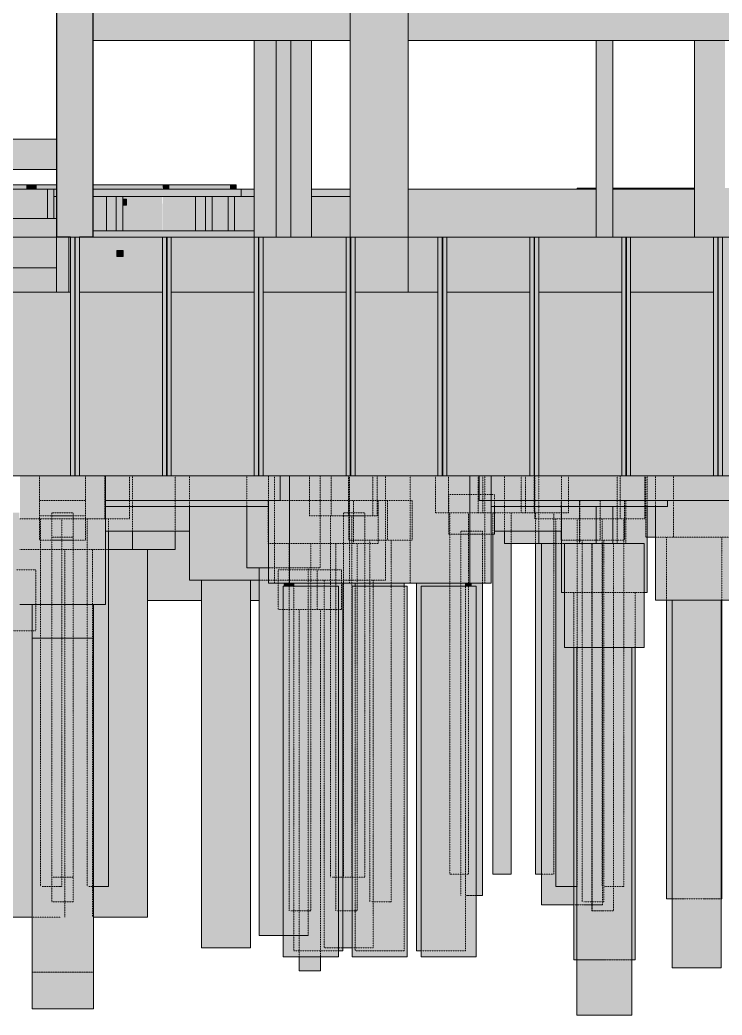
# Model space of a CAD drawing. Header units: centimetres. Extents: x -28 to 30806, y -3196 to 88064.
# Drawn here: x 24652 to 25798, y 78240 to 79864 of the extents above; entities that cross this region are included whole.
import ezdxf

# ---------------------------------------------------------------- set-up
doc = ezdxf.new("R2010")
doc.units = ezdxf.units.CM
doc.linetypes.add('Centro', pattern=[3.175, 0.635, -0.47625, 1.5875, -0.47625])
doc.linetypes.add('Traço', pattern=[0.635, 0.3175, -0.3175])
for name, color, linetype, lineweight in [('A-FLOR', 7, 'Continuous', 25), ('A-FLOR-LEVL', 7, 'Continuous', 9), ('A-GENM', 7, 'Continuous', 25), ('S-BEAM', 7, 'Continuous', 25), ('S-COLS', 7, 'Continuous', 25), ('S-FNDN', 7, 'Continuous', 25), ('S-FNDN-HDLN', 7, 'Traço', 9)]:
    doc.layers.add(name, color=color, linetype=linetype, lineweight=lineweight)

# ---------------------------------------------------------------- blocks, each defined once
blk = doc.blocks.new('Estaca W Gerdau - W250X32_7-3763720-CT H 002 - CRT ESQ')
at = {"layer": 'S-FNDN', "linetype": 'Traço', "lineweight": 9, "true_color": 0xa4b9db}
blk.add_hatch(color=9, dxfattribs=at).paths.add_polyline_path([(-1880.1, 79120), (-1871.6, 79120), (-1871.6, 79510), (-1886.2, 79510), (-1886.2, 79120)], flags=0)
at = {"layer": 'S-FNDN', "lineweight": 9}
for p, q in [((-1886.2, 79510), (-1886.2, 79120)), ((-1871.6, 79510), (-1886.2, 79510)), ((-1879.3, 79120), (-1879.3, 79510)), ((-1878.5, 79510), (-1878.5, 79120)), ((-1871.6, 79510), (-1871.6, 79120)), ((-1871.6, 79120), (-1886.2, 79120))]:
    blk.add_line(p, q, dxfattribs=at)
blk = doc.blocks.new('PED_FURO_RETANGULAR_R04_2020 - 10x10x32-3497891-CT H 002 - CRT ESQ')
at = {"layer": 'A-GENM', "lineweight": 9}
for p, q in [((-1660.4, 79478), (-1650.4, 79488)), ((-1650.4, 79478), (-1660.4, 79488))]:
    blk.add_line(p, q, dxfattribs=at)
blk = doc.blocks.new('PED_BLRET-1EST_R01_2019 - 75x75x65-V12-CT H 002 - CRT ESQ')
at = {"layer": 'S-FNDN-HDLN'}
for p, q in [((-1766.9, 79020), (-1731.9, 79020)), ((-1731.9, 79015), (-1766.9, 79015))]:
    blk.add_line(p, q, dxfattribs=at)
blk = doc.blocks.new('PED_BLRET-1EST_R01_2019 - 75x75x65-V10-CT H 002 - CRT ESQ')
at = {"layer": 'S-FNDN-HDLN'}
for p, q in [((1305.6, 79340), (1340.6, 79340)), ((1305.6, 79335), (1305.6, 79340)), ((1340.6, 79340), (1340.6, 79335)), ((1340.6, 79335), (1305.6, 79335))]:
    blk.add_line(p, q, dxfattribs=at)
blk = doc.blocks.new('PED_BLRET-1EST_R01_2019 - 75x75x65-V15-CT H 002 - CRT ESQ')
at = {"layer": 'S-FNDN-HDLN'}
for p, q in [((-1063.7, 79030), (-1098.7, 79030)), ((-1098.7, 79030), (-1098.7, 79025)), ((-1063.7, 79025), (-1063.7, 79030)), ((-1098.7, 79025), (-1063.7, 79025))]:
    blk.add_line(p, q, dxfattribs=at)

msp = doc.modelspace()

# ---------------------------------------------------------------- hatches: boundary and pattern name
at = {"layer": 'A-FLOR', "true_color": 0xc0c0c0}
h = msp.add_hatch(color=9, dxfattribs=at)
h.paths.add_polyline_path([(24811.95, 79576), (25013.18, 79576.11), (25013.18, 79588), (24770.81, 79587.98), (24770.81, 79576), (24808.12, 79576)], flags=0)
h.paths.add_polyline_path([(24711.81, 79576), (24711.81, 79588), (24707, 79587.67), (24707, 79576), (24708.55, 79576)], flags=0)
h = msp.add_hatch(color=9, dxfattribs=at)
h.paths.add_polyline_path([(25165.39, 79576), (25191.06, 79576), (25191.06, 79588), (25128.06, 79588), (25128.06, 79576)], flags=0)
h.paths.add_polyline_path([(25013.21, 79576), (25034.56, 79576), (25034.56, 79588), (25013.21, 79588), (25013.21, 79576.11)], flags=0)
at = {"layer": 'S-BEAM', "true_color": 0xc0c0c0}
for points in [[(25018.73, 79831), (25191.06, 79831), (25191.06, 79916), (24770.81, 79916), (24770.81, 79831), (24811.95, 79831)], [(25639.09, 79831), (25909.08, 79831), (25909.08, 79916), (25286.06, 79916), (25286.06, 79831), (25432.3, 79831)], [(24711.81, 79831), (24711.81, 79831.02), (24711.81, 79840.87)], [(24501.77, 79620), (24711.81, 79620.24), (24711.81, 79670), (24115.86, 79670), (24115.86, 79620), (24450.07, 79620)], [(24624.4, 79588), (24662.3, 79588), (24662.3, 79595), (24597.5, 79595), (24597.5, 79588), (24605.16, 79588)], [(24662.3, 79588), (24678.39, 79588), (24678.39, 79595), (24662.3, 79595), (24662.3, 79591.67)], [(24707, 79540), (24707, 79588), (24696.87, 79588), (24697.04, 79540), (24701.76, 79540)], [(24890.04, 79588), (24895.07, 79588), (24895.07, 79595), (24884.95, 79595), (24885.37, 79588), (24889.49, 79588)], [(24994.91, 79588), (24994.91, 79595), (24895.07, 79595), (24895.07, 79588), (24992.38, 79588)], [(24994.91, 79588), (25005.03, 79588), (25005.03, 79595), (24994.91, 79595), (24994.91, 79592.3)], [(24825.91, 79562), (24825.91, 79572), (24820.59, 79572), (24820.59, 79562)], [(24996.57, 79520), (25002.13, 79520), (25002.13, 79576), (24991.89, 79576), (24991.89, 79520), (24995.4, 79520)], [(25018.07, 79520), (25034.56, 79520), (25034.56, 79576), (25002.13, 79576), (25002.13, 79520)], [(25128.06, 79510), (25191.06, 79510), (25191.06, 79576), (25128.06, 79576), (25128.06, 79512.82)], [(25034.51, 79510), (25034.56, 79510), (25034.51, 79520), (24770.81, 79519.7), (24770.81, 79510), (25018.73, 79510)], [(24820.31, 79478), (24820.31, 79488), (24810.31, 79487.86), (24810.31, 79478), (24811.95, 79478)], [(25057.53, 79070), (25057.53, 79080), (24791.81, 79080), (24791.81, 79070), (25041.64, 79070)], [(25704.53, 79070), (25709.41, 79070), (25709.41, 79080), (25421.09, 79080), (25421.09, 79070), (25689.61, 79070)], [(24928.56, 79030), (24928.56, 79070), (24791.81, 79070), (24791.81, 79030), (24820.31, 79030)], [(25509.85, 79030), (25536.31, 79030), (25536.31, 79070), (25426.98, 79070), (25426.98, 79030), (25484, 79030)]]:
    msp.add_hatch(color=9, dxfattribs=at).paths.add_polyline_path(points, flags=0)
h = msp.add_hatch(color=9, dxfattribs=at)
h.paths.add_polyline_path([(23362.94, 79442), (23992.07, 79442), (23992.07, 79450), (23977.07, 79450), (23976.86, 79588), (23362.94, 79588)], flags=0)
h.paths.add_polyline_path([(24172.44, 79442), (24243.19, 79442), (24243.19, 79450), (24172.44, 79450), (24172.44, 79443.74)], flags=0)
h.paths.add_polyline_path([(24384.87, 79442), (24454.9, 79442), (24454.9, 79450), (24384.87, 79450), (24384.87, 79443.74)], flags=0)
h.paths.add_polyline_path([(24030.76, 79442), (24030.76, 79450), (24029.11, 79450), (24029.11, 79442)], flags=0)
h.paths.add_polyline_path([(24657.28, 79540), (24696.87, 79540), (24696.87, 79588), (24587.7, 79588), (24587.7, 79540), (24656.86, 79540)], flags=0)
h = msp.add_hatch(color=9, dxfattribs=at)
h.paths.add_polyline_path([(24770.81, 79520), (24793.09, 79520), (24793.09, 79576), (24770.81, 79576), (24770.81, 79531.99)], flags=0)
h.paths.add_polyline_path([(24819.83, 79520), (24884.95, 79520), (24884.6, 79576), (24819.83, 79576), (24819.83, 79531.99)], flags=0)
h.paths.add_polyline_path([(24711.45, 79540), (24711.81, 79540), (24711.81, 79576), (24707, 79575.73), (24707, 79540), (24708.55, 79540)], flags=0)
h.paths.add_polyline_path([(24825.91, 79562), (24820.59, 79562), (24820.91, 79572), (24825.91, 79572)], flags=0)
h.paths.add_polyline_path([(24849.38, 79588), (24884.95, 79588), (24884.95, 79595), (24770.81, 79595), (24770.81, 79588), (24811.95, 79588)], flags=0)
h.paths.add_polyline_path([(24708.55, 79588), (24711.81, 79588), (24711.81, 79595), (24678.39, 79595), (24678.39, 79588), (24707, 79588)], flags=0)
h = msp.add_hatch(color=9, dxfattribs=at)
h.paths.add_polyline_path([(25286.06, 79510), (25592.81, 79510), (25592.81, 79588), (25286.06, 79588), (25286.06, 79519.79)], flags=0)
h.paths.add_polyline_path([(25901.92, 79510), (25901.92, 79588), (25803.31, 79588), (25803.31, 79510), (25897.57, 79510)], flags=0)
h.paths.add_polyline_path([(25753.31, 79510), (25753.31, 79588), (25619.81, 79588), (25619.81, 79510), (25742.48, 79510)], flags=0)
h = msp.add_hatch(color=9, dxfattribs=at)
h.paths.add_polyline_path([(25845.88, 79588), (25909.08, 79588), (25909.08, 79590), (25803.31, 79590), (25803.31, 79588), (25809.28, 79588)], flags=0)
h.paths.add_polyline_path([(25582.56, 79588), (25592.81, 79588), (25592.81, 79590), (25561.81, 79590), (25561.81, 79588), (25566.46, 79588)], flags=0)
h.paths.add_polyline_path([(25976, 79588), (25978.02, 79588), (25978.02, 79590), (25966.81, 79589.89), (25966.81, 79588)], flags=0)
h.paths.add_polyline_path([(25619.81, 79588), (25753.31, 79588.23), (25753.31, 79590), (25619.81, 79590), (25619.81, 79589.47)], flags=0)
h = msp.add_hatch(color=9, dxfattribs=at)
h.paths.add_polyline_path([(24885.37, 79520), (24938.77, 79520), (24938.77, 79576), (24885.37, 79576), (24885.37, 79531.99)], flags=0)
h.paths.add_polyline_path([(24967.04, 79520), (24991.89, 79520), (24991.89, 79576), (24965.51, 79576), (24965.51, 79520)], flags=0)
h = msp.add_hatch(color=9, dxfattribs=at)
h.paths.add_polyline_path([(24599.11, 79420), (24711.81, 79420), (24711.81, 79460), (24599.11, 79460), (24599.11, 79443.74)], flags=0)
h.paths.add_polyline_path([(24591.41, 79510), (24711.81, 79510), (24711.81, 79540), (24586.95, 79540), (24586.95, 79510), (24591.13, 79510)], flags=0)
h = msp.add_hatch(color=9, dxfattribs=at)
h.paths.add_polyline_path([(24551.81, 79460), (24584.51, 79460), (24584.51, 79510), (24551.81, 79510), (24551.81, 79487.86)], flags=0)
h.paths.add_polyline_path([(24642.6, 79460), (24711.81, 79460), (24711.81, 79510), (24599.11, 79510), (24599.11, 79460), (24605.16, 79460)], flags=0)
h = msp.add_hatch(color=9, dxfattribs=at)
h.paths.add_polyline_path([(24791.81, 79080), (25076.86, 79080), (25076.86, 79120), (24791.81, 79120), (24791.81, 79090.73)], flags=0)
h.paths.add_polyline_path([(24734.51, 79120), (24734.4, 79120), (24734.4, 79120)], flags=0)
h.paths.add_polyline_path([(25122.13, 79420), (25184.51, 79420), (25184.51, 79510), (25049.11, 79510), (25049.11, 79420), (25070.43, 79420)], flags=0)
h.paths.add_polyline_path([(24884.51, 79420), (24884.51, 79510), (24749.11, 79510), (24749.11, 79420), (24861.88, 79420)], flags=0)
h.paths.add_polyline_path([(24915.34, 79420), (25034.51, 79420), (25034.51, 79510), (24899.11, 79510), (24899.11, 79420)], flags=0)
h.paths.add_polyline_path([(24731.81, 79420), (24734.51, 79420), (24734.4, 79510), (24731.81, 79510), (24731.81, 79443.74)], flags=0)
h.paths.add_polyline_path([(24811.95, 79478), (24810.31, 79478), (24810.31, 79488), (24820.31, 79487.86), (24820.31, 79478)], flags=0)
h = msp.add_hatch(color=9, dxfattribs=at)
h.paths.add_polyline_path([(25689.61, 79080), (25885.34, 79080), (25885.34, 79120), (25401.76, 79120), (25401.76, 79080), (25639.09, 79080)], flags=0)
h.paths.add_polyline_path([(25334.51, 79120), (25334.51, 79120), (25328.91, 79120)], flags=0)
h.paths.add_polyline_path([(25432.3, 79420), (25484.51, 79420), (25484.51, 79510), (25349.11, 79510), (25349.11, 79420)], flags=0)
h.paths.add_polyline_path([(25499.11, 79420), (25634.51, 79420), (25634.51, 79510), (25499.11, 79510), (25499.11, 79443.74)], flags=0)
h.paths.add_polyline_path([(25334.51, 79420), (25334.51, 79510), (25286.06, 79510), (25286.06, 79420), (25328.91, 79420)], flags=0)
h.paths.add_polyline_path([(25859.12, 79420), (25859.12, 79510), (25799.11, 79510), (25799.11, 79420), (25845.88, 79420)], flags=0)
h.paths.add_polyline_path([(25784.51, 79420), (25784.51, 79510), (25649.11, 79510), (25649.11, 79420), (25753.57, 79420)], flags=0)
h = msp.add_hatch(color=9, dxfattribs=at)
h.paths.add_polyline_path([(24584.29, 79120), (24584.51, 79120), (24584.29, 79178.98)], flags=0)
h.paths.add_polyline_path([(24599.11, 79120), (24734.51, 79120), (24734.4, 79420), (24599.11, 79420), (24599.11, 79178.98)], flags=0)
h.paths.add_polyline_path([(25742.48, 79120), (25784.51, 79120), (25784.51, 79420), (25649.11, 79420), (25649.11, 79120)], flags=0)
h.paths.add_polyline_path([(25799.11, 79120), (25934.51, 79120), (25934.51, 79420), (25799.11, 79420), (25799.11, 79178.98)], flags=0)
h.paths.add_polyline_path([(25634.51, 79120), (25634.51, 79420), (25499.11, 79420), (25499.11, 79120), (25613.24, 79120)], flags=0)
h.paths.add_polyline_path([(26684.51, 79120), (26684.51, 79420), (26549.11, 79420), (26549.11, 79120), (26673.02, 79120)], flags=0)
h.paths.add_polyline_path([(24749.11, 79120), (24884.51, 79120), (24884.51, 79420), (24749.11, 79420), (24749.11, 79134.86)], flags=0)
h.paths.add_polyline_path([(25484.51, 79120), (25484.51, 79420), (25349.11, 79420), (25349.11, 79120), (25484, 79120)], flags=0)
h.paths.add_polyline_path([(24899.11, 79120), (25034.51, 79120), (25034.51, 79420), (24899.11, 79420), (24899.11, 79355.48)], flags=0)
h.paths.add_polyline_path([(26534.51, 79120), (26534.51, 79420), (26399.11, 79420), (26399.11, 79120), (26466.23, 79120)], flags=0)
h.paths.add_polyline_path([(26384.51, 79120), (26384.51, 79420), (26249.11, 79420), (26249.11, 79120), (26362.84, 79120)], flags=0)
h.paths.add_polyline_path([(25049.11, 79120), (25184.51, 79120), (25184.51, 79420), (25049.11, 79420), (25049.11, 79178.98)], flags=0)
h.paths.add_polyline_path([(25199.11, 79120), (25334.51, 79120), (25334.51, 79420), (25199.11, 79420), (25199.11, 79134.86)], flags=0)
h.paths.add_polyline_path([(25949.11, 79120), (26084.51, 79120), (26084.51, 79420), (25949.11, 79420), (25949.11, 79178.98)], flags=0)
h.paths.add_polyline_path([(26099.11, 79120), (26234.51, 79120), (26234.51, 79420), (26099.11, 79420), (26099.11, 79178.98)], flags=0)
h = msp.add_hatch(color=9, dxfattribs=at)
h.paths.add_polyline_path([(24928.56, 78917), (24948.56, 78917), (24948.56, 78950), (24928.56, 78950), (24928.56, 79030), (24905.09, 79030), (24905.09, 79000), (24860.27, 79000), (24860.27, 78917), (24920.25, 78917)], flags=0)
h.paths.add_polyline_path([(25042.31, 78917), (25042.31, 78950), (25028.56, 78950), (25028.56, 78917)], flags=0)
h.paths.add_polyline_path([(24635.4, 78967), (24635.4, 79000), (24590.58, 79000), (24590.58, 79060), (24583.17, 79060), (24583.17, 78967), (24608.4, 78967)], flags=0)
at = {"layer": 'S-COLS', "true_color": 0xc0c0c0}
for points in [[(24711.81, 79510), (24770.81, 79510), (24770.81, 79983), (24711.81, 79983), (24711.81, 79531.99)], [(25191.51, 79510), (25286.06, 79510), (25286.06, 79906), (25191.06, 79906), (25191.41, 79510)], [(25041.51, 79510), (25070.31, 79510), (25070.31, 79831), (25034.56, 79831), (25034.56, 79510), (25041.41, 79510)], [(25070.43, 79510), (25094.31, 79510), (25094.31, 79831), (25070.31, 79831), (25070.31, 79510)], [(25096.28, 79510), (25128.06, 79510), (25128.06, 79831), (25094.31, 79831), (25094.31, 79510)], [(25594.31, 79510), (25619.81, 79510), (25619.81, 79831), (25592.81, 79831), (25592.81, 79510)], [(25799.11, 79510), (25803.31, 79510), (25803.31, 79831), (25753.31, 79831), (25753.31, 79510), (25794.18, 79510)], [(24809.17, 79520), (24809.17, 79576), (24793.09, 79576), (24793.09, 79520)], [(24811.95, 79520), (24819.83, 79520), (24819.83, 79576), (24809.17, 79576), (24809.17, 79520), (24810.31, 79520)], [(24938.77, 79520), (24954.86, 79520), (24954.86, 79576), (24938.77, 79576), (24938.77, 79531.99)], [(24965.51, 79520), (24965.51, 79576), (24954.86, 79576), (24954.86, 79520)], [(25225.52, 79420), (25286.06, 79420), (25286.06, 79510), (25199.11, 79510), (25199.11, 79420), (25207.06, 79420)], [(25613.24, 79010), (25619.81, 79010), (25619.81, 79070), (25592.81, 79070), (25592.81, 79010)]]:
    msp.add_hatch(color=9, dxfattribs=at).paths.add_polyline_path(points, flags=0)
h = msp.add_hatch(color=9, dxfattribs=at)
h.paths.add_polyline_path([(24731.81, 79120), (24731.81, 79120), (24730.81, 79120)], flags=0)
h.paths.add_polyline_path([(24730.81, 79420), (24731.81, 79420), (24731.81, 79510), (24711.81, 79510), (24711.81, 79420), (24724.24, 79420)], flags=0)
at = {"layer": 'S-FNDN', "true_color": 0xc0c0c0}
for points in [[(24651.81, 78910), (24791.81, 78910), (24791.81, 79120), (24651.81, 79120), (24651.81, 78914.23)], [(25067.81, 78945), (25092.17, 78945), (25092.17, 79120), (25076.86, 79120), (25076.86, 79080), (25057.53, 79080), (25057.53, 78945)], [(25092.17, 78945), (25386.45, 78945), (25386.45, 79120), (25092.17, 79120), (25092.17, 78958.35)], [(25421.09, 78945), (25421.09, 79080), (25401.76, 79080), (25401.76, 79120), (25386.45, 79120), (25386.45, 78945), (25410.81, 78945)], [(25689.61, 78917.29), (25819.61, 78917.29), (25819.61, 79080), (25709.41, 79080), (25709.41, 79070), (25689.61, 79070), (25689.61, 79002.48)], [(24928.56, 78950), (25042.31, 78950), (25042.31, 78970), (25022.31, 78970), (25022.31, 79070), (24928.56, 79070), (24928.56, 78967)], [(25057.53, 78970), (25057.53, 79070), (25022.31, 79070), (25022.31, 78970)], [(25426.98, 79025), (25426.98, 79070), (25421.09, 79070), (25421.09, 79025)], [(25689.61, 79020), (25689.61, 79070), (25676.31, 79070), (25676.44, 79020)], [(24771.81, 78450), (24793.71, 78450), (24793.71, 79030), (24791.81, 79030), (24791.47, 78910), (24771.81, 78910), (24771.81, 78472.97)], [(24794.48, 78450), (24796.42, 78450), (24796.42, 79030), (24793.71, 79030), (24793.71, 78450)], [(24905.09, 79000), (24905.09, 79030), (24835.42, 79030), (24835.42, 79000)], [(25450.56, 78470), (25453.88, 78470), (25453.75, 79010), (25442.89, 79010), (25442.89, 79030), (25426.98, 79030), (25426.66, 79025), (25424.92, 79025), (25424.92, 78470), (25447.7, 78470)], [(25442.89, 79010), (25498.95, 79010), (25498.95, 79030), (25442.89, 79030)], [(25509.85, 79010), (25526.85, 79010), (25526.85, 79030), (25498.95, 79030), (25498.95, 79010)], [(25526.85, 78450), (25556.31, 78450), (25556.01, 78840), (25541.31, 78840), (25541.31, 78930), (25536.31, 78930), (25535.9, 79030), (25526.85, 79030), (25526.85, 78472.97)], [(25424.92, 78470), (25424.92, 79025), (25424.03, 79025), (25424.03, 78470)], [(24635.4, 78400), (24671.81, 78400), (24671.81, 78910), (24651.81, 78910), (24651.81, 79000), (24635.4, 79000), (24635.4, 78472.97)], [(24771.9, 78400), (24853.37, 78400), (24853.37, 79000), (24796.42, 79000), (24796.42, 78450), (24771.81, 78450), (24771.81, 78400)], [(24859.14, 78400), (24860.27, 78400), (24860.27, 79000), (24853.37, 79000), (24853.37, 78400), (24856.82, 78400)], [(25493.86, 78470), (25494.76, 78470), (25494.76, 79010), (25493.86, 79010), (25493.86, 78472.97)], [(25496.6, 78470), (25503.48, 78470), (25503.48, 79010), (25494.76, 79010), (25494.76, 78470)], [(25503.48, 78420), (25556.31, 78420), (25556.17, 78450), (25526.85, 78450), (25526.85, 79010), (25503.48, 79010), (25503.48, 78428.84)], [(25561.55, 78840), (25671.31, 78840), (25671.31, 79010), (25541.31, 79010), (25541.31, 78840)], [(25042.31, 78370), (25081.81, 78370), (25081.96, 78940), (25082.31, 78940), (25082.02, 78945), (25057.53, 78945), (25057.53, 78970), (25042.31, 78970), (25042.31, 78384.72)], [(24948.56, 78350), (25028.56, 78350), (25028.56, 78950), (24948.56, 78950), (24948.56, 78384.72)], [(25081.81, 78335), (25171.81, 78335), (25171.81, 78940), (25081.81, 78940), (25081.81, 78340.59)], [(25087.23, 78940), (25099.31, 78940), (25099.31, 78945), (25082.31, 78945), (25082.42, 78940), (25084.25, 78940)], [(25171.81, 78345), (25179.31, 78345), (25179.3, 78945), (25099.31, 78945), (25099.32, 78940), (25171.81, 78940), (25171.81, 78350)], [(25181.62, 78350), (25194.31, 78350), (25194.31, 78940), (25199.31, 78940), (25199.31, 78945), (25179.31, 78945), (25179.31, 78350)], [(25194.31, 78335), (25284.31, 78335), (25283.95, 78940), (25194.31, 78940), (25194.31, 78340.59)], [(25278.7, 78940), (25279.31, 78940), (25278.89, 78945), (25199.31, 78945), (25199.73, 78940), (25278.67, 78940)], [(25299.31, 78345), (25306.81, 78345), (25306.81, 78940), (25379.31, 78940), (25379.3, 78945), (25299.31, 78945), (25299.31, 78384.72)], [(25306.81, 78335), (25396.81, 78335), (25396.81, 78940), (25306.81, 78940), (25306.81, 78345)], [(25386.45, 78940), (25389.48, 78940), (25389.48, 78945), (25379.31, 78945), (25379.31, 78940), (25386.01, 78940)], [(25406.98, 78435), (25406.98, 78945), (25389.48, 78945), (25389.48, 78940), (25396.81, 78940), (25396.81, 78435), (25406.38, 78435)], [(25708.05, 78430), (25716.69, 78430), (25716.69, 78917.29), (25707.86, 78917.29), (25707.86, 78430)], [(25716.69, 78317.29), (25796.69, 78317.29), (25796.29, 78917.29), (25716.69, 78917.29), (25716.69, 78384.72)], [(25797.72, 78430), (25797.54, 78917.29), (25796.69, 78917.29), (25796.69, 78430)], [(24671.81, 78855), (24721.81, 78855), (24721.81, 78910), (24671.81, 78910), (24671.81, 78862.72)], [(24771.81, 78855), (24771.81, 78910), (24721.81, 78910), (24721.81, 78855), (24771.76, 78855)], [(24671.81, 78250), (24721.81, 78250), (24721.81, 78855), (24671.81, 78855), (24671.81, 78252.34)], [(24721.81, 78250), (24771.81, 78250), (24771.81, 78855), (24721.81, 78855), (24721.81, 78252.34)], [(25556.92, 78330), (25561.46, 78330), (25561.31, 78840), (25556.31, 78840), (25556.31, 78330)], [(25561.46, 78240), (25606.31, 78240), (25606.31, 78840), (25561.46, 78840), (25561.46, 78296.47)], [(25633.95, 78240), (25651.16, 78240), (25650.86, 78840), (25606.31, 78840), (25606.31, 78240), (25627.73, 78240)], [(25655.69, 78330), (25656.31, 78330), (25656.22, 78840), (25651.16, 78840), (25651.16, 78330), (25653.86, 78330)], [(25130.53, 78312), (25140.08, 78312), (25139.96, 78335), (25107.78, 78335), (25108.2, 78312), (25130.25, 78312)], [(25140.08, 78312), (25142.75, 78312), (25142.72, 78335), (25140.08, 78335)]]:
    msp.add_hatch(color=9, dxfattribs=at).paths.add_polyline_path(points, flags=0)
h = msp.add_hatch(color=9, dxfattribs=at)
h.paths.add_polyline_path([(25541.31, 78930), (25541.31, 79010), (25592.81, 79010), (25592.81, 79070), (25536.31, 79070), (25536.31, 78930)], flags=0)
h.paths.add_polyline_path([(25671.31, 78930), (25676.31, 78930), (25676.31, 79070), (25619.81, 79070), (25619.81, 79010), (25671.31, 79010), (25671.31, 78945.08)], flags=0)
h = msp.add_hatch(color=9, dxfattribs=at)
h.paths.add_polyline_path([(24590.58, 79000), (24651.81, 79000), (24651.81, 79050), (24651.16, 79050), (24651.16, 79060), (24590.58, 79060), (24590.58, 79002.48)], flags=0)
h.paths.add_polyline_path([(24811.95, 79000), (24835.42, 79000), (24835.42, 79030), (24796.42, 79030), (24796.42, 79000)], flags=0)

# ---------------------------------------------------------------- linework, layer by layer
at = {"layer": 'A-FLOR', "lineweight": 9}
for p, q in [((24707, 79588), (24711.81, 79588)), ((24770.81, 79588), (25034.56, 79588)), ((25013.21, 79588), (25013.21, 79576)), ((25128.06, 79588), (25191.06, 79588)), ((24711.81, 79576), (24707, 79576)), ((24809.17, 79576), (24770.81, 79576)), ((24954.86, 79576), (24809.17, 79576)), ((25034.56, 79576), (24954.86, 79576))]:
    msp.add_line(p, q, dxfattribs=at)
at = {"layer": 'A-FLOR-LEVL', "linetype": 'Centro'}
for p, q in [((24225.37, 79510), (29773.94, 79510)), ((24225.37, 79120), (29773.94, 79120))]:
    msp.add_line(p, q, dxfattribs=at)
at = {"layer": 'S-BEAM', "lineweight": 9}
for p, q in [((24711.81, 79831), (24711.81, 79976)), ((25191.06, 79916), (25191.06, 79831)), ((25286.06, 79916), (25286.06, 79831)), ((24770.81, 79831), (25191.06, 79831)), ((25286.06, 79831), (25909.08, 79831)), ((24115.86, 79670), (24711.81, 79670)), ((24115.86, 79620), (24711.81, 79620)), ((24587.7, 79588), (24696.87, 79588)), ((24597.5, 79595), (24662.3, 79595)), ((24662.3, 79595), (24678.39, 79595)), ((24678.39, 79595), (24678.39, 79588)), ((24678.39, 79595), (24711.81, 79595)), ((24707, 79588), (24696.87, 79588)), ((24696.87, 79588), (24696.87, 79540)), ((24707, 79540), (24707, 79588)), ((24770.81, 79595), (24884.95, 79595)), ((24884.95, 79595), (24895.07, 79595)), ((24895.07, 79595), (24895.07, 79588)), ((24895.07, 79595), (24994.91, 79595)), ((24994.91, 79595), (25005.03, 79595)), ((25005.03, 79595), (25005.03, 79588)), ((25286.06, 79588), (25592.81, 79588)), ((25561.81, 79588), (25561.81, 79590)), ((25561.81, 79590), (25592.81, 79590)), ((25619.81, 79590), (25753.31, 79590)), ((25619.81, 79588), (25753.31, 79588)), ((24820.59, 79572), (24825.91, 79572)), ((24820.59, 79562), (24820.59, 79572)), ((24825.91, 79572), (24825.91, 79562)), ((24991.89, 79576), (24991.89, 79520)), ((25002.13, 79520), (25002.13, 79576)), ((25191.06, 79576), (25128.06, 79576)), ((24825.91, 79562), (24820.59, 79562)), ((24586.95, 79540), (24711.81, 79540)), ((24770.81, 79520), (24809.17, 79520)), ((24809.17, 79520), (24954.86, 79520)), ((24954.86, 79520), (25034.56, 79520)), ((24599.11, 79510), (24711.81, 79510)), ((24731.81, 79420), (24731.81, 79510)), ((24884.51, 79510), (24770.81, 79510)), ((25034.51, 79510), (24899.11, 79510)), ((25184.51, 79510), (25049.11, 79510)), ((25286.06, 79510), (25286.06, 79420)), ((25334.51, 79510), (25286.06, 79510)), ((25484.51, 79510), (25349.11, 79510)), ((25634.51, 79510), (25499.11, 79510)), ((25784.51, 79510), (25649.11, 79510)), ((24810.31, 79488), (24820.31, 79488)), ((24810.31, 79478), (24810.31, 79488)), ((24820.31, 79488), (24820.31, 79478)), ((24820.31, 79478), (24810.31, 79478)), ((24599.11, 79460), (24711.81, 79460)), ((24734.4, 79420), (24599.11, 79420)), ((24884.51, 79420), (24749.11, 79420)), ((25034.51, 79420), (24899.11, 79420)), ((25184.51, 79420), (25049.11, 79420)), ((25334.51, 79420), (25199.11, 79420)), ((25484.51, 79420), (25349.11, 79420)), ((25634.51, 79420), (25499.11, 79420)), ((25784.51, 79420), (25649.11, 79420)), ((24599.11, 79120), (24734.4, 79120)), ((24749.11, 79120), (24884.51, 79120)), ((24899.11, 79120), (25034.51, 79120)), ((25049.11, 79120), (25184.51, 79120)), ((25076.86, 79120), (25076.86, 79080)), ((25199.11, 79120), (25334.51, 79120)), ((25349.11, 79120), (25484.51, 79120)), ((25401.76, 79080), (25401.76, 79120)), ((25499.11, 79120), (25634.51, 79120)), ((25649.11, 79120), (25784.51, 79120)), ((25076.86, 79080), (24791.81, 79080)), ((25885.34, 79080), (25401.76, 79080)), ((25709.41, 79070), (25709.41, 79080)), ((24791.81, 79070), (25057.53, 79070)), ((25421.09, 79070), (25709.41, 79070)), ((24791.81, 79030), (24928.56, 79030)), ((25536.31, 79030), (25426.98, 79030)), ((24860.27, 78917), (24948.56, 78917)), ((25028.53, 78917), (25042.31, 78917))]:
    msp.add_line(p, q, dxfattribs=at)
at = {"layer": 'S-COLS', "color": 66, "true_color": 0x578d05}
for p, q in [((24711.81, 79983), (24711.81, 79510)), ((24770.81, 79983), (24770.81, 79510)), ((24734.4, 79510), (24711.81, 79510)), ((24770.81, 79510), (24749.11, 79510))]:
    msp.add_line(p, q, dxfattribs=at)
at = {"layer": 'S-COLS', "lineweight": 9}
for p, q in [((25191.06, 79906), (25191.06, 79510)), ((25286.06, 79510), (25286.06, 79906)), ((24711.81, 79831), (24711.81, 79540)), ((25034.56, 79510), (25034.56, 79831)), ((25070.31, 79831), (25070.31, 79510)), ((25094.31, 79831), (25094.31, 79510)), ((25128.06, 79831), (25128.06, 79510)), ((25592.81, 79831), (25592.81, 79510)), ((25619.81, 79831), (25619.81, 79510)), ((25753.31, 79831), (25753.31, 79510)), ((24793.09, 79520), (24793.09, 79576)), ((24819.83, 79576), (24809.17, 79576)), ((24809.17, 79576), (24809.17, 79520)), ((24819.83, 79576), (24819.83, 79520)), ((24938.77, 79520), (24938.77, 79576)), ((24965.51, 79576), (24954.86, 79576)), ((24954.86, 79576), (24954.86, 79520)), ((24965.51, 79576), (24965.51, 79520)), ((24819.83, 79520), (24809.17, 79520)), ((24954.86, 79520), (24965.51, 79520)), ((24711.81, 79510), (24711.81, 79420)), ((24731.81, 79510), (24731.81, 79420)), ((25286.06, 79510), (25199.11, 79510)), ((25286.06, 79510), (25199.11, 79510)), ((25286.06, 79420), (25286.06, 79510)), ((25592.81, 79070), (25592.81, 79010)), ((25619.81, 79070), (25619.81, 79010))]:
    msp.add_line(p, q, dxfattribs=at)
at = {"layer": 'S-FNDN', "lineweight": 9}
for p, q in [((24791.81, 78910), (24791.81, 79120)), ((25092.17, 78945), (25092.17, 79120)), ((25386.45, 78945), (25386.45, 79120)), ((25057.53, 78945), (25057.53, 79080)), ((25421.09, 78945), (25421.09, 79080)), ((24928.56, 78950), (24928.56, 79070)), ((25022.31, 78970), (25022.31, 79070)), ((25426.98, 79070), (25426.98, 79025)), ((25536.31, 78930), (25536.31, 79070)), ((25676.31, 78930), (25676.31, 79070)), ((25689.61, 78917.29), (25689.61, 79070)), ((24796.43, 78450), (24796.43, 79030)), ((24835.42, 79000), (24835.42, 79030)), ((24905.09, 79030), (24905.09, 79000)), ((25442.89, 79010), (25442.89, 79030)), ((25498.95, 79010), (25498.95, 79030)), ((25526.83, 79030), (25526.83, 78450)), ((25535.9, 79015), (25535.9, 79030)), ((25426.98, 79025), (25421.09, 79025)), ((25423.95, 79025), (25423.95, 78470)), ((25689.61, 79020), (25676.31, 79020)), ((24835.42, 79000), (24796.42, 79000)), ((24905.09, 79000), (24835.42, 79000)), ((24860.37, 78400), (24860.37, 79000)), ((25498.95, 79010), (25442.89, 79010)), ((25453.95, 78470), (25453.95, 79010)), ((25493.79, 79010), (25493.79, 78470)), ((25526.88, 79010), (25498.95, 79010)), ((25503.39, 79010), (25503.39, 78420)), ((25541.31, 79010), (25671.31, 79010)), ((25541.31, 78840), (25541.31, 79010)), ((25671.31, 78840), (25671.31, 79010)), ((25057.53, 78970), (25022.31, 78970)), ((25042.31, 78970), (25042.31, 78370)), ((25042.31, 78950), (24928.56, 78950)), ((24948.56, 78950), (24948.56, 78350)), ((25028.56, 78350), (25028.56, 78950)), ((25092.17, 78945), (25057.53, 78945)), ((25081.81, 78940), (25081.81, 78335)), ((25081.81, 78940), (25171.81, 78940)), ((25386.45, 78945), (25092.17, 78945)), ((25099.31, 78945), (25099.31, 78940)), ((25171.81, 78335), (25171.81, 78940)), ((25179.31, 78345), (25179.31, 78945)), ((25194.31, 78940), (25194.31, 78335)), ((25194.31, 78940), (25284.31, 78940)), ((25199.31, 78945), (25199.31, 78940)), ((25279.31, 78940), (25279.31, 78945)), ((25284.31, 78335), (25284.31, 78940)), ((25299.31, 78945), (25299.31, 78345)), ((25306.81, 78940), (25306.81, 78335)), ((25306.81, 78940), (25396.81, 78940)), ((25379.31, 78940), (25379.31, 78945)), ((25421.09, 78945), (25386.45, 78945)), ((25396.81, 78335), (25396.81, 78940)), ((25406.98, 78435), (25406.98, 78945)), ((25541.31, 78930), (25536.31, 78930)), ((25676.31, 78930), (25671.31, 78930)), ((25819.61, 78917.29), (25689.61, 78917.29)), ((25707.79, 78917.29), (25707.79, 78430)), ((25716.69, 78917.29), (25716.69, 78317.29)), ((25796.69, 78317.29), (25796.69, 78917.29)), ((25797.79, 78430), (25797.79, 78917.29)), ((24651.81, 78910), (24791.81, 78910)), ((24671.81, 78910), (24671.81, 78855)), ((24771.81, 78855), (24771.81, 78910)), ((24671.81, 78855), (24671.81, 78250)), ((24671.81, 78855), (24721.81, 78855)), ((24721.81, 78855), (24771.81, 78855)), ((24771.81, 78250), (24771.81, 78855)), ((25671.31, 78840), (25541.31, 78840)), ((25556.31, 78840), (25556.31, 78330)), ((25561.31, 78840), (25561.31, 78240)), ((25651.31, 78240), (25651.31, 78840)), ((25656.31, 78330), (25656.31, 78840)), ((25424.92, 78470), (25423.95, 78470)), ((25453.88, 78470), (25424.92, 78470)), ((25494.76, 78470), (25493.79, 78470)), ((25503.46, 78470), (25494.76, 78470)), ((24793.71, 78450), (24771.75, 78450)), ((24796.43, 78450), (24793.71, 78450)), ((25556.17, 78450), (25526.85, 78450)), ((25406.98, 78435), (25396.86, 78435)), ((25716.61, 78430), (25707.86, 78430)), ((25797.79, 78430), (25796.69, 78430)), ((25556.41, 78420), (25503.48, 78420)), ((24671.79, 78400), (24635.4, 78400)), ((24853.37, 78400), (24771.9, 78400)), ((24860.17, 78400), (24853.37, 78400)), ((25081.84, 78370), (25042.31, 78370)), ((25028.56, 78350), (24948.56, 78350)), ((25194.33, 78350), (25179.27, 78350)), ((25171.81, 78335), (25081.81, 78335)), ((25107.77, 78335), (25107.77, 78312)), ((25142.77, 78312), (25142.77, 78335)), ((25179.31, 78345), (25171.93, 78345)), ((25284.31, 78335), (25194.31, 78335)), ((25306.7, 78345), (25299.31, 78345)), ((25396.81, 78335), (25306.81, 78335)), ((25561.41, 78330), (25556.31, 78330)), ((25656.31, 78330), (25651.21, 78330)), ((25796.69, 78317.29), (25716.69, 78317.29)), ((25140.08, 78312), (25107.78, 78312)), ((25142.77, 78312), (25140.08, 78312)), ((24721.81, 78250), (24671.81, 78250)), ((24771.81, 78250), (24721.81, 78250)), ((25606.31, 78240), (25561.46, 78240)), ((25651.16, 78240), (25606.31, 78240))]:
    msp.add_line(p, q, dxfattribs=at)
at = {"layer": 'S-FNDN-HDLN'}
for p, q in [((24683.81, 79055), (24683.81, 79120)), ((24734.51, 79120), (24734.41, 79120)), ((24758.81, 79055), (24758.81, 79120)), ((24790.54, 79050), (24790.54, 79120)), ((24830.68, 79120), (24830.68, 79050)), ((24835.42, 79030.01), (24835.42, 79120)), ((24905.09, 79120), (24905.09, 79030.01)), ((24928.56, 79070.01), (24928.56, 79120)), ((25022.31, 79070.01), (25022.31, 79120)), ((25057.53, 79080.01), (25057.53, 79120)), ((25067.81, 78945), (25067.81, 79120)), ((25124.71, 79055), (25124.71, 79120)), ((25142.31, 78970), (25142.31, 79120)), ((25160.06, 79055), (25160.06, 79120)), ((25188.18, 79055), (25188.18, 79120)), ((25189.79, 79120), (25189.79, 78945)), ((25228.13, 79120), (25228.13, 79055)), ((25235.06, 79055), (25235.06, 79120)), ((25248.56, 78950), (25248.56, 79120)), ((25288.83, 78945), (25288.83, 79120)), ((25330.45, 79060), (25330.45, 79120)), ((25351.65, 79120), (25351.65, 79060)), ((25400.29, 79060), (25400.29, 79120)), ((25407.78, 79060), (25407.78, 79120)), ((25410.81, 79070), (25410.81, 79120)), ((25421.09, 79080.01), (25421.09, 79120)), ((25421.48, 79120), (25421.48, 79060)), ((25442.89, 79030.01), (25442.89, 79120)), ((25470.12, 79060), (25470.12, 79120)), ((25477.62, 79060), (25477.62, 79120)), ((25491.32, 79120), (25491.32, 79060)), ((25492.57, 79050), (25492.57, 79120)), ((25498.95, 79070), (25498.95, 79120)), ((25536.31, 79070.01), (25536.31, 79120)), ((25547.45, 79060), (25547.45, 79120)), ((25627.24, 79120), (25627.24, 79010)), ((25631.81, 79050), (25631.81, 79120)), ((25672.05, 79120), (25672.05, 79050)), ((25673.87, 79020), (25673.87, 79120)), ((25676.31, 79070.01), (25676.31, 79120)), ((25689.61, 79070.01), (25689.61, 79120)), ((25719.26, 79070), (25719.26, 79120)), ((24683.81, 79080), (24758.81, 79080)), ((25057.4, 79010), (25057.4, 79080)), ((25076.86, 79080), (25119.52, 79080)), ((25119.52, 79080), (25135.57, 79080)), ((25135.57, 79080), (25188.8, 79080)), ((25188.81, 79080), (25252.28, 79080)), ((25188.81, 79015), (25188.81, 79080)), ((25196.78, 79010), (25196.78, 79080)), ((25236.92, 79080), (25236.92, 79010)), ((25252.28, 79080), (25292.23, 79080)), ((25252.28, 79015), (25252.28, 79080)), ((25292.23, 79080), (25292.23, 79015)), ((25351.98, 79090), (25426.98, 79090)), ((25351.98, 79025), (25351.98, 79090)), ((25426.98, 79090), (25426.98, 79070.01)), ((25535.9, 79030.01), (25535.9, 79080)), ((25565.82, 79010), (25565.82, 79080)), ((25566.35, 79010), (25566.35, 79080)), ((25599.37, 79015), (25599.37, 79080)), ((25639.32, 79080), (25639.32, 79015)), ((25641.35, 79080), (25641.35, 79010)), ((25410.81, 78945), (25410.81, 79070)), ((25498.95, 79030.01), (25498.95, 79070)), ((25719.26, 79020), (25719.26, 79070)), ((24790.54, 79050), (24651.82, 79050)), ((24683.81, 79015), (24683.81, 79055)), ((24758.81, 79055), (24683.81, 79055)), ((24685.4, 79050), (24685.4, 78450)), ((24703.81, 79055), (24703.81, 78465)), ((24720.4, 78450), (24720.4, 79050)), ((24738.81, 78465), (24738.81, 79055)), ((24758.81, 79015), (24758.81, 79055)), ((24761.43, 79050), (24761.43, 78450)), ((24830.68, 79050), (24790.54, 79050)), ((24796.43, 79030.01), (24796.43, 79050)), ((25160.05, 79055), (25124.71, 79055)), ((25158.92, 79055), (25158.92, 78465)), ((25235.06, 79055), (25160.06, 79055)), ((25180.06, 79055), (25180.06, 78465)), ((25193.92, 78465), (25193.92, 79055)), ((25215.06, 78465), (25215.06, 79055)), ((25351.65, 79060), (25330.45, 79060)), ((25400.29, 79060), (25351.65, 79060)), ((25354.12, 79060), (25354.12, 78470)), ((25384.12, 78470), (25384.12, 79060)), ((25421.48, 79060), (25400.29, 79060)), ((25470.12, 79060), (25421.48, 79060)), ((25423.95, 79060), (25423.95, 79025.01)), ((25453.95, 79010.01), (25453.95, 79060)), ((25491.32, 79060), (25470.12, 79060)), ((25547.45, 79060), (25491.32, 79060)), ((25631.81, 79050), (25492.57, 79050)), ((25493.79, 79060), (25493.79, 79010.01)), ((25523.79, 78470), (25523.79, 79060)), ((25526.83, 79050), (25526.83, 79030.01)), ((25561.83, 78450), (25561.83, 79050)), ((25602.78, 79050), (25602.78, 78450)), ((25672.05, 79050), (25631.81, 79050)), ((25637.78, 78450), (25637.78, 79050)), ((24758.81, 79015), (24683.81, 79015)), ((25252.28, 79015), (25188.81, 79015)), ((25223.02, 79015), (25223.02, 78425)), ((25292.23, 79015), (25252.28, 79015)), ((25258.02, 78425), (25258.02, 79015)), ((25421.09, 79025), (25351.98, 79025)), ((25371.98, 79025), (25371.98, 78435)), ((25406.98, 78945.01), (25406.98, 79025)), ((25599.37, 79015), (25535.9, 79015)), ((25570.11, 79015), (25570.11, 78425)), ((25639.32, 79015), (25599.37, 79015)), ((25605.11, 78425), (25605.11, 79015)), ((25676.31, 79020), (25673.87, 79020)), ((25719.26, 79020), (25689.61, 79020)), ((25707.79, 79020), (25707.79, 78917.3)), ((25822.34, 79020), (25719.26, 79020)), ((25797.79, 78917.3), (25797.79, 79020)), ((24796.41, 79000), (24651.82, 79000)), ((24725.29, 78400), (24725.29, 79000)), ((24770.37, 79000), (24770.37, 78400)), ((25196.78, 79010), (25057.4, 79010)), ((25091.64, 79010), (25091.64, 78410)), ((25126.64, 78410), (25126.64, 79010)), ((25167.67, 79010), (25167.67, 78410)), ((25236.92, 79010), (25196.78, 79010)), ((25202.67, 78410), (25202.67, 79010)), ((25541.3, 79010), (25526.88, 79010)), ((25585.94, 79010), (25585.94, 78410)), ((25586.23, 79010), (25586.23, 78410)), ((25603.39, 78420), (25603.39, 79010)), ((25620.94, 78410), (25620.94, 79010)), ((25621.23, 78410), (25621.23, 79010)), ((24646.22, 78967), (24656.34, 78967)), ((24656.34, 78967), (24677.64, 78967)), ((24677.64, 78967), (24677.64, 78867)), ((25142.31, 78970), (25057.53, 78970)), ((25073.55, 78967), (25137.03, 78967)), ((25073.55, 78902), (25073.55, 78967)), ((25122.31, 78370), (25122.31, 78970)), ((25137.03, 78967), (25176.98, 78967)), ((25137.03, 78902), (25137.03, 78967)), ((25176.98, 78967), (25176.98, 78902)), ((25248.56, 78950), (25042.31, 78950)), ((25148.56, 78950), (25148.56, 78350)), ((25228.56, 78350), (25228.56, 78950)), ((25099.31, 78940), (25099.31, 78345)), ((25199.31, 78940), (25199.31, 78345)), ((25279.31, 78345), (25279.31, 78940)), ((25379.31, 78345), (25379.31, 78940)), ((25671.3, 78930), (25541.31, 78930)), ((25556.31, 78930), (25556.31, 78840.01)), ((25656.31, 78840.01), (25656.31, 78930)), ((25137.03, 78902), (25073.55, 78902)), ((25107.77, 78902), (25107.77, 78335.01)), ((25176.98, 78902), (25137.03, 78902)), ((25142.77, 78335.01), (25142.77, 78902)), ((24677.64, 78867), (24635.5, 78867)), ((24703.81, 78465), (24703.81, 78425)), ((24738.81, 78465), (24703.81, 78465)), ((24738.81, 78425), (24738.81, 78465)), ((25180.06, 78465), (25161.61, 78465)), ((25215.06, 78465), (25180.06, 78465)), ((25355.08, 78470), (25354.12, 78470)), ((25354.64, 78470), (25354.97, 78470)), ((25383.15, 78470), (25355.08, 78470)), ((25424.03, 78470), (25423.95, 78470)), ((25493.86, 78470), (25493.79, 78470)), ((25522.82, 78470), (25503.47, 78470)), ((24717.69, 78450), (24688.12, 78450)), ((24720.4, 78450), (24717.69, 78450)), ((24717.79, 78450), (24719.98, 78450)), ((24771.75, 78450), (24764.15, 78450)), ((24796.43, 78450), (24796.42, 78450)), ((25559.1, 78450), (25556.17, 78450)), ((25561.83, 78450), (25559.1, 78450)), ((25559.21, 78450), (25561.42, 78450)), ((25635.05, 78450), (25605.51, 78450)), ((25637.78, 78450), (25635.05, 78450)), ((25635.15, 78450), (25637.36, 78450)), ((25389.48, 78435), (25380.6, 78435)), ((25380.73, 78435), (25389.48, 78435)), ((25389.48, 78435), (25396.86, 78435)), ((25396.86, 78435), (25389.48, 78435)), ((25716.57, 78430), (25737.07, 78430)), ((25768.5, 78430), (25716.62, 78430)), ((25796.69, 78430), (25768.5, 78430)), ((25768.56, 78430), (25796.83, 78430)), ((25797.79, 78430), (25797.72, 78430)), ((24738.81, 78425), (24703.81, 78425)), ((25255.33, 78425), (25225.47, 78425)), ((25258.02, 78425), (25255.33, 78425)), ((25255.43, 78425), (25257.58, 78425)), ((25573.41, 78420), (25556.41, 78420)), ((25602.42, 78425), (25572.8, 78425)), ((25603.39, 78420), (25573.41, 78420)), ((25573.47, 78420), (25603.15, 78420)), ((25605.11, 78425), (25602.42, 78425)), ((25602.52, 78425), (25604.67, 78425)), ((24718.28, 78400), (24671.79, 78400)), ((24718.36, 78400), (24718.28, 78400)), ((24771.9, 78400), (24771.83, 78400)), ((25123.93, 78410), (25094.36, 78410)), ((25126.64, 78410), (25123.93, 78410)), ((25124.03, 78410), (25126.22, 78410)), ((25199.95, 78410), (25170.39, 78410)), ((25202.67, 78410), (25199.95, 78410)), ((25200.05, 78410), (25202.25, 78410)), ((25586.08, 78410), (25585.94, 78410)), ((25585.94, 78410), (25586.09, 78410)), ((25603.79, 78410), (25586.23, 78410)), ((25586.23, 78410), (25603.68, 78410)), ((25603.79, 78410), (25621.23, 78410)), ((25621.23, 78410), (25603.79, 78410)), ((25082.31, 78370), (25081.85, 78370)), ((25081.85, 78370), (25082.31, 78370)), ((25082.31, 78370), (25095.99, 78370)), ((25122.31, 78370), (25082.31, 78370)), ((25096.29, 78370), (25121.7, 78370)), ((25179.27, 78350), (25148.56, 78350)), ((25228.56, 78350), (25194.34, 78350)), ((25171.93, 78345), (25099.31, 78345)), ((25279.31, 78345), (25199.31, 78345)), ((25379.31, 78345), (25306.7, 78345)), ((25606.31, 78330), (25561.41, 78330)), ((25561.41, 78330), (25561.51, 78330)), ((25561.76, 78330), (25606.31, 78330)), ((25606.31, 78330), (25651.2, 78330)), ((25651.2, 78330), (25606.31, 78330)), ((24721.81, 78310), (24671.81, 78310)), ((24671.81, 78310), (24721.81, 78310)), ((24721.81, 78310), (24771.81, 78310)), ((24771.81, 78310), (24721.81, 78310)), ((25142.77, 78312), (25142.75, 78312))]:
    msp.add_line(p, q, dxfattribs=at)

# ---------------------------------------------------------------- block references
at = {"layer": 'A-GENM', "lineweight": 9}
msp.add_blockref('PED_FURO_RETANGULAR_R04_2020 - 10x10x32-3497891-CT H 002 - CRT ESQ', (26470.67, 0), dxfattribs=at)
at = {"layer": 'S-FNDN', "lineweight": 9}
for p in [(26620.67, 0), (26770.67, 0), (26920.67, 0), (27070.67, 0), (27220.67, 0), (27370.67, 0), (27520.67, 0), (27670.67, 0)]:
    msp.add_blockref('Estaca W Gerdau - W250X32_7-3763720-CT H 002 - CRT ESQ', p, dxfattribs=at)
at = {"layer": 'S-FNDN', "linetype": 'Traço', "lineweight": 9}
for name, p in [('PED_BLRET-1EST_R01_2019 - 75x75x65-V10-CT H 002 - CRT ESQ', (23398.16, -280)), ('PED_BLRET-1EST_R01_2019 - 75x75x65-V10-CT H 002 - CRT ESQ', (23874.41, -280)), ('PED_BLRET-1EST_R01_2019 - 75x75x65-V15-CT H 002 - CRT ESQ', (26470.67, 0)), ('PED_BLRET-1EST_R01_2019 - 75x75x65-V12-CT H 002 - CRT ESQ', (26470.67, 0))]:
    msp.add_blockref(name, p, dxfattribs=at)

doc.saveas('drawing.dxf')
